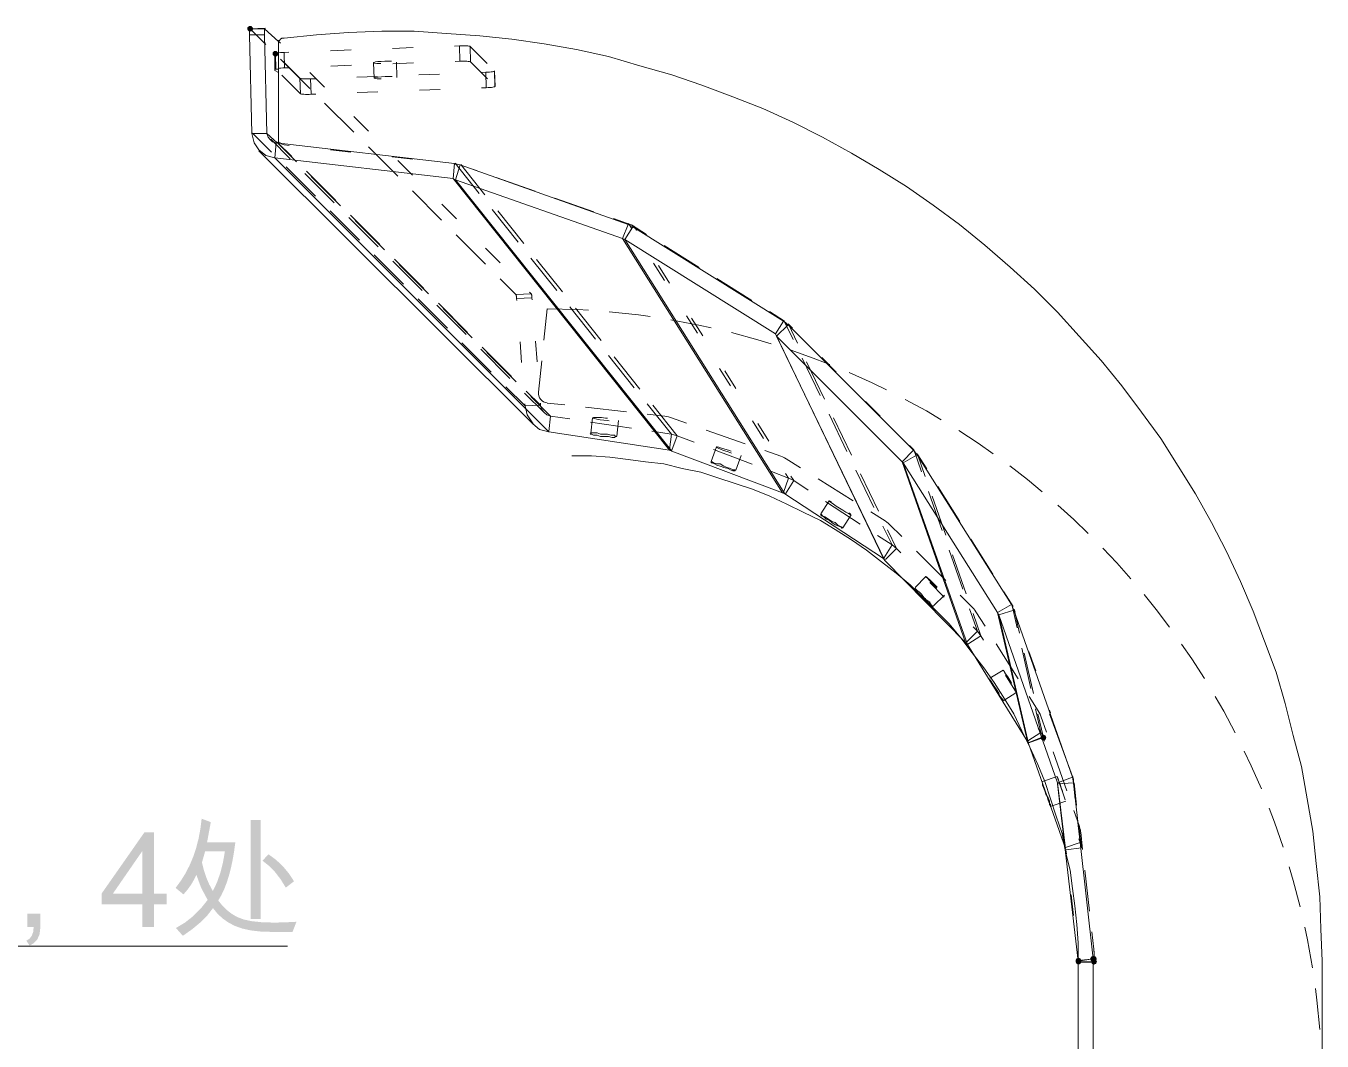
# Model space of a CAD drawing. Header units: millimetres. Extents: x 3 to 591, y 5 to 206.
# Drawn here: x 199.8 to 239.54, y 148.65 to 179.76 of the extents above; entities that cross this region are included whole.
import ezdxf

# ---------------------------------------------------------------- set-up
doc = ezdxf.new("R2010")
doc.units = ezdxf.units.MM

msp = doc.modelspace()

# ---------------------------------------------------------------- hatches: boundary and pattern name
h = msp.add_hatch(color=7)
h.dxf.hatch_style = 2
h.paths.add_polyline_path([(206.633043, 179.595929), (206.588035, 179.647977), (206.592812, 179.71662), (206.644861, 179.761628), (206.713504, 179.756851), (206.760629, 179.703744), (206.755851, 179.635101), (206.703803, 179.590093)])
h = msp.add_hatch(color=7)
h.dxf.hatch_style = 2
h.paths.add_polyline_path([(207.532542, 178.943623), (207.534198, 178.874833), (207.486873, 178.824882), (207.418083, 178.823227), (207.368132, 178.870552), (207.365066, 178.942516), (207.412391, 178.992467), (207.48118, 178.994123)])
h = msp.add_hatch(color=7)
h.dxf.hatch_style = 2
h.paths.add_polyline_path([(230.993668, 157.855849), (230.930135, 157.882275), (230.903709, 157.945808), (230.930135, 158.009341), (230.993668, 158.035766), (231.057201, 158.009341), (231.083626, 157.945808), (231.057201, 157.882275)])
at = {"true_color": 0x0000ff}
h = msp.add_hatch(color=5, dxfattribs=at)
h.paths.add_polyline_path([(208.095679, 152.301967), (207.972758, 151.992735), (207.301929, 151.992735), (206.978021, 152.004104), (206.6876, 152.038211), (206.430665, 152.095055), (206.207216, 152.174636), (206.010131, 152.276947), (205.832321, 152.401944), (205.673838, 152.549575), (205.534733, 152.719788), (205.364416, 152.500973), (205.153637, 152.286809), (204.902446, 152.077192), (204.610896, 151.872019), (204.399781, 152.111247), (204.670677, 152.272891), (204.922815, 152.470088), (205.156246, 152.702838), (205.371022, 152.971143), (205.171, 153.345693), (205.025961, 153.741741), (204.954131, 153.593533), (204.868452, 153.444085), (204.760655, 153.293397), (204.63074, 153.141468), (204.388205, 153.339906), (204.54954, 153.557903), (204.693312, 153.789387), (204.819526, 154.034359), (204.92819, 154.292819), (205.019309, 154.564766), (205.092891, 154.850201), (205.148942, 155.149123), (205.187468, 155.461533), (205.468036, 155.356251), (205.353383, 154.736134), (206.219894, 154.736134), (206.180596, 154.446953), (206.133818, 154.176788), (206.079573, 153.925641), (206.017873, 153.69351), (205.948732, 153.480397), (205.872163, 153.2863), (205.788178, 153.11122), (205.69679, 152.955157), (205.824431, 152.79558), (205.964268, 152.657501), (206.1163, 152.540919), (206.280527, 152.445834), (206.476907, 152.372127), (206.725427, 152.319606), (207.026141, 152.28817), (207.3791, 152.277714), (207.520676, 152.279178), (207.687367, 152.283639), (207.879069, 152.291201)])
h.paths.add_polyline_path([(205.900189, 154.458873), (205.294403, 154.458873), (205.254104, 154.317494), (205.224192, 154.214202), (205.204719, 154.149047), (205.195736, 154.12208), (205.255164, 153.882), (205.330921, 153.655407), (205.423009, 153.442354), (205.531426, 153.242892), (205.655553, 153.504357), (205.758389, 153.794245), (205.839934, 154.112451)])
h.paths.add_polyline_path([(206.995454, 152.386854), (206.687876, 152.386854), (206.687876, 155.425704), (206.995454, 155.425704)])
h.paths.add_polyline_path([(208.018509, 153.543855), (207.767706, 153.347623), (207.609774, 153.603412), (207.437735, 153.826698), (207.251536, 154.017427), (207.051126, 154.175548), (207.23854, 154.369576), (207.46645, 154.202652), (207.672346, 154.009425), (207.856331, 153.789844)])
h = msp.add_hatch(color=5, dxfattribs=at)
h.paths.add_polyline_path([(204.11912, 152.836646), (203.728308, 152.836646), (203.728308, 152.143217), (203.372774, 152.143217), (203.372774, 152.836646), (202.11931, 152.836646), (202.11931, 153.16517), (203.436164, 155.047019), (203.728308, 155.047019), (203.728308, 153.16517), (204.11912, 153.16517)])
h.paths.add_polyline_path([(203.372774, 153.16517), (203.372774, 154.476511), (202.466576, 153.16517)])
h = msp.add_hatch(color=5, dxfattribs=at)
h.dxf.hatch_style = 2
h.paths.add_polyline_path([(200.243739, 152.143217), (200.219761, 151.92156), (200.147827, 151.75902), (200.040822, 151.645745), (199.911907, 151.570505), (199.815444, 151.721537), (199.912174, 151.783549), (199.981567, 151.8745), (200.023571, 151.994389), (200.038135, 152.143217), (199.839147, 152.143217), (199.839147, 152.549463), (200.243739, 152.549463)])
h = msp.add_hatch(color=7)
h.dxf.hatch_style = 2
h.paths.add_polyline_path([(232.067241, 151.022473), (232.003708, 151.048899), (231.977283, 151.112432), (232.003708, 151.175965), (232.067241, 151.20239), (232.130774, 151.175965), (232.157199, 151.112432), (232.130774, 151.048899)])
h = msp.add_hatch(color=7)
h.dxf.hatch_style = 2
h.paths.add_polyline_path([(232.069111, 150.988889), (232.005578, 151.015314), (231.979153, 151.078847), (232.005578, 151.14238), (232.069111, 151.168806), (232.132644, 151.14238), (232.159069, 151.078847), (232.132644, 151.015314)])
h = msp.add_hatch(color=7)
h.dxf.hatch_style = 2
h.paths.add_polyline_path([(232.515833, 151.075319), (232.4523, 151.101745), (232.425875, 151.165278), (232.4523, 151.228811), (232.515833, 151.255236), (232.579366, 151.228811), (232.605792, 151.165278), (232.579366, 151.101745)])
h = msp.add_hatch(color=7)
h.dxf.hatch_style = 2
h.paths.add_polyline_path([(232.539258, 151.075637), (232.475725, 151.102062), (232.449299, 151.165595), (232.475725, 151.229128), (232.539258, 151.255554), (232.602791, 151.229128), (232.629216, 151.165595), (232.602791, 151.102062)])
h = msp.add_hatch(color=7)
h.dxf.hatch_style = 2
h.paths.add_polyline_path([(232.544126, 150.988889), (232.480593, 151.015314), (232.454168, 151.078847), (232.480593, 151.14238), (232.544126, 151.168806), (232.607659, 151.14238), (232.634084, 151.078847), (232.607659, 151.015314)])

# ---------------------------------------------------------------- linework, layer by layer
at = {"color": 7, "lineweight": 0}
for points in [[(207.115833, 179.669722), (206.657222, 179.669722)], [(206.657222, 179.493333), (206.657222, 179.528611), (206.657222, 179.563889), (206.657222, 179.599167), (206.657222, 179.634444), (206.657222, 179.669722)], [(206.675355, 179.675367), (207.147724, 179.693006)], [(206.675355, 179.675367), (207.156298, 179.194424)], [(207.115833, 179.669722), (207.115833, 179.634444), (207.115833, 179.599167), (207.115833, 179.563889), (207.115833, 179.528611), (207.115833, 179.493333)], [(207.115833, 179.669722), (207.539167, 179.281667)], [(206.727778, 176.459444), (206.657222, 179.493333)], [(207.115833, 179.493333), (206.657222, 179.493333)], [(207.186389, 176.459444), (207.115833, 179.493333)], [(207.715556, 179.3875), (207.680278, 179.3875), (207.645, 179.3875), (207.609722, 179.352222), (207.574444, 179.316944), (207.539167, 179.316944), (207.539167, 179.281667), (207.539167, 179.246389), (207.539167, 179.211111)], [(207.539167, 179.211111), (207.539167, 176.283056)], [(207.555677, 179.28523), (207.608311, 179.232595)], [(239.536111, 151.094722), (239.500833, 152.0825), (239.465556, 153.070278), (239.359722, 154.093333), (239.253889, 155.081111), (239.0775, 156.068889), (238.901111, 157.056667), (238.654167, 158.009167), (238.407222, 158.996944), (238.125, 159.949444), (237.772222, 160.901944), (237.419444, 161.819167), (237.031389, 162.736389), (236.608056, 163.653611), (236.149444, 164.535556), (235.655556, 165.4175), (235.126389, 166.264167), (234.597222, 167.110833), (233.9975, 167.922222), (233.397778, 168.733611), (232.762778, 169.509722), (232.0925, 170.250556), (231.422222, 170.991389), (230.716667, 171.696944), (229.975833, 172.367222), (229.199722, 173.0375), (228.423611, 173.6725), (227.612222, 174.272222), (226.800833, 174.836667), (225.954167, 175.365833), (225.1075, 175.859722), (224.225556, 176.353611), (223.308333, 176.812222), (222.391111, 177.235556), (221.473889, 177.588333), (220.521389, 177.941111), (219.604167, 178.258611), (218.616389, 178.540833), (217.663889, 178.823056), (216.676111, 179.034722), (215.688333, 179.211111), (214.700556, 179.352222), (213.712778, 179.458056), (212.689722, 179.528611), (211.701944, 179.599167), (210.714167, 179.599167), (209.691111, 179.563889), (208.703333, 179.493333), (207.715556, 179.3875)], [(207.433333, 178.893611), (207.468611, 178.893611), (207.503889, 178.928889), (207.539167, 178.928889)], [(207.433333, 178.893611), (207.433333, 178.435)], [(207.463249, 178.434859), (207.450196, 178.907228)], [(207.544141, 178.935768), (207.557546, 178.937532), (207.606583, 178.942118), (207.660558, 178.945999), (207.718413, 178.948821)], [(207.718237, 178.94875), (207.865241, 178.954293)], [(207.718237, 178.94875), (207.731289, 178.476381)], [(209.134339, 179.002146), (209.768888, 179.026072)], [(211.037986, 179.073925), (211.672535, 179.097851)], [(212.941633, 179.145704), (213.088573, 179.151245)], [(213.101343, 178.678946), (213.088291, 179.151315)], [(213.088432, 179.151174), (213.147346, 179.152938), (213.204848, 179.153291), (213.259176, 179.152233), (213.308212, 179.150116), (213.350193, 179.146941), (213.383001, 179.142708), (213.405579, 179.137769), (213.417221, 179.132124)], [(213.417185, 179.132018), (213.430238, 178.659649)], [(213.417185, 179.132018), (213.940036, 178.609168)], [(207.539167, 178.435), (207.503889, 178.435), (207.468611, 178.435), (207.433333, 178.435), (207.433333, 178.399722)], [(207.731148, 178.476522), (207.673646, 178.4737), (207.619318, 178.469819), (207.570634, 178.465233), (207.544176, 178.461705)], [(207.60531, 178.745411), (208.503336, 177.847386)], [(208.200696, 178.156729), (207.677845, 178.679579)], [(207.731148, 178.476522), (207.878152, 178.482065)], [(209.14725, 178.529918), (209.781799, 178.553844)], [(210.459073, 178.634778), (210.472126, 178.162409)], [(210.460872, 178.63125), (210.468281, 178.643598), (210.512378, 178.655945), (210.588931, 178.666881), (210.689119, 178.6757), (210.802361, 178.680639), (210.916308, 178.68205), (211.012137, 178.679407)], [(210.679626, 178.607412), (210.648197, 178.607614), (210.556122, 178.6122), (210.491211, 178.620314), (210.460872, 178.63125)], [(211.050898, 178.601697), (211.685447, 178.625623)], [(211.171684, 178.181706), (211.158984, 178.654075)], [(212.954545, 178.673476), (213.101484, 178.679016)], [(213.430097, 178.65979), (213.418455, 178.665434), (213.395877, 178.670726), (213.363069, 178.674959), (213.321089, 178.678134), (213.272053, 178.680251), (213.217725, 178.680957), (213.160222, 178.680604), (213.101308, 178.67884)], [(213.430097, 178.65979), (213.952947, 178.13694)], [(207.539167, 178.329167), (207.433333, 178.399722)], [(208.213607, 177.684501), (207.650346, 178.247762)], [(208.529449, 178.137538), (208.470535, 178.135774), (208.413032, 178.135421), (208.358705, 178.136479), (208.309669, 178.138596), (208.267688, 178.141771), (208.23488, 178.146004), (208.212302, 178.150943), (208.20066, 178.156588)], [(208.200696, 178.156729), (208.213748, 177.684359)], [(208.506337, 178.33457), (208.955349, 177.885557)], [(208.676248, 178.143008), (208.529308, 178.137467)], [(208.542361, 177.665309), (208.529308, 178.137679)], [(210.579895, 178.214787), (209.945346, 178.19086)], [(210.473784, 178.159022), (210.481192, 178.171369), (210.525289, 178.183716), (210.601842, 178.194652), (210.702031, 178.203472), (210.815273, 178.208411), (210.92922, 178.209822), (211.025049, 178.207178)], [(210.692532, 178.135184), (210.661109, 178.135386), (210.569034, 178.139972), (210.504123, 178.148086), (210.473784, 178.159022)], [(212.483542, 178.286566), (211.848993, 178.26264)], [(213.899644, 178.339962), (213.75264, 178.334419)], [(213.899644, 178.339962), (213.912697, 177.867592)], [(214.167544, 178.38166), (214.156608, 178.369313), (214.13403, 178.362963), (214.101574, 178.356966), (214.060299, 178.351321), (214.011616, 178.346735), (213.957288, 178.342854), (213.899785, 178.340032)], [(214.180455, 177.909432), (214.167403, 178.381801)], [(214.182007, 177.906362), (214.168955, 178.378732)], [(208.213607, 177.684501), (208.225249, 177.678856), (208.247827, 177.673564), (208.280635, 177.669331), (208.322616, 177.666156), (208.371652, 177.664039), (208.425979, 177.663334), (208.483482, 177.663687), (208.542396, 177.665451)], [(208.689124, 177.670779), (208.542184, 177.665239)], [(210.592771, 177.742559), (209.958222, 177.718632)], [(212.496419, 177.814338), (211.861869, 177.790411)], [(213.912521, 177.867733), (213.765517, 177.86219)], [(213.912521, 177.867733), (213.970023, 177.870556), (214.024351, 177.874436), (214.073034, 177.879022), (214.114662, 177.884667), (214.147118, 177.890664), (214.169343, 177.897014), (214.180632, 177.903364)], [(208.952349, 177.398373), (209.850374, 176.500347)], [(209.853375, 176.987531), (210.302388, 176.538519)], [(207.433333, 175.718611), (207.151111, 175.789167), (206.939444, 175.965556), (206.798333, 176.177222), (206.727778, 176.459444)], [(207.186389, 176.459444), (206.727778, 176.459444)], [(206.743053, 176.475425), (207.33126, 175.887219)], [(207.468611, 176.177222), (207.362778, 176.2125), (207.292222, 176.283056), (207.221667, 176.353611), (207.186389, 176.459444)], [(207.503889, 176.177222), (207.186389, 176.459444)], [(207.308238, 176.285737), (207.904428, 175.689547)], [(207.433333, 175.718611), (207.468611, 176.177222)], [(212.936667, 175.542222), (207.468611, 176.177222)], [(208.096388, 175.591496), (207.492741, 176.195143)], [(207.954087, 175.754541), (207.516518, 176.192109)], [(207.539167, 176.283056), (207.539167, 176.247778), (207.539167, 176.2125), (207.574444, 176.177222)], [(207.595858, 176.182972), (207.621611, 176.158984), (207.652302, 176.139581), (207.686169, 176.125822), (207.7218, 176.118414)], [(207.721729, 176.118449), (207.872469, 176.101461)], [(210.299387, 176.051334), (211.197413, 175.153309)], [(206.939444, 175.930278), (215.335556, 167.569444)], [(215.829444, 167.3225), (207.433333, 175.718611)], [(212.901389, 175.083611), (207.433333, 175.718611)], [(209.13448, 175.959231), (209.765485, 175.888116)], [(211.027496, 175.745886), (211.658501, 175.674771)], [(211.200413, 175.640493), (211.649426, 175.19148)], [(207.780273, 175.438206), (208.678298, 174.54018)], [(208.35344, 175.240535), (209.251466, 174.342509)], [(209.301125, 174.407502), (208.4031, 175.305528)], [(212.936667, 175.542222), (212.901389, 175.083611)], [(212.920512, 175.532541), (213.071251, 175.515552)], [(213.113056, 175.506944), (212.936667, 175.542222)], [(212.960232, 175.555451), (213.700148, 174.627612)], [(212.971944, 175.048333), (213.113056, 175.506944)], [(213.071392, 175.515693), (213.614154, 175.325781)], [(218.263611, 173.6725), (213.113056, 175.506944)], [(213.872275, 174.586308), (213.130342, 175.516646)], [(209.443427, 174.244458), (208.545401, 175.142483)], [(212.901389, 175.083611), (219.533611, 166.758056)], [(212.971944, 175.048333), (212.901389, 175.083611)], [(219.604167, 166.722778), (212.971944, 175.048333)], [(218.087222, 173.249167), (212.971944, 175.048333)], [(214.213523, 175.116062), (215.412261, 174.696624)], [(211.646426, 174.704296), (212.544451, 173.80627)], [(216.011629, 174.486905), (217.210367, 174.067467)], [(209.127311, 174.091167), (210.025337, 173.193142)], [(212.547452, 174.293455), (212.996465, 173.844442)], [(214.096061, 174.131146), (214.887886, 173.138214)], [(215.060036, 173.09693), (214.268195, 174.089849)], [(209.700479, 173.893496), (210.598504, 172.995471)], [(210.648164, 173.060464), (209.750138, 173.958489)], [(210.790465, 172.897419), (209.89244, 173.795445)], [(217.809736, 173.857748), (218.352476, 173.667843)], [(218.263611, 173.6725), (218.087222, 173.249167)], [(218.404722, 173.601944), (218.263611, 173.6725)], [(218.275429, 173.704779), (218.361764, 173.567374)], [(218.366481, 173.662834), (218.830073, 173.371542)], [(212.993464, 173.357258), (213.89149, 172.459232)], [(218.087222, 173.249167), (222.990833, 165.452778)], [(218.157778, 173.213889), (218.087222, 173.249167)], [(218.157778, 173.213889), (218.404722, 173.601944)], [(223.026111, 170.709167), (218.404722, 173.601944)], [(218.52029, 173.489812), (218.432698, 173.629214)], [(213.89449, 172.946416), (214.343503, 172.497403)], [(223.061389, 165.4175), (218.157778, 173.213889)], [(222.779167, 170.321111), (218.157778, 173.213889)], [(219.367744, 173.033703), (220.443086, 172.358026)], [(210.474349, 172.744129), (211.372375, 171.846103)], [(211.047517, 172.546458), (211.945543, 171.648432)], [(211.995202, 171.713425), (211.097177, 172.611451)], [(215.283798, 172.641748), (216.075623, 171.648816)], [(216.247798, 171.607552), (215.455957, 172.600471)], [(219.037431, 172.492025), (219.375264, 171.954351)], [(212.137504, 171.550381), (211.239478, 172.448406)], [(219.533814, 171.876805), (219.195973, 172.414474)], [(214.340503, 172.010219), (214.821699, 171.529022)], [(220.980757, 172.020187), (222.056099, 171.34451)], [(211.821388, 171.39709), (212.719414, 170.499065)], [(213.342241, 170.366387), (212.444215, 171.264413)], [(215.293998, 171.546908), (214.821629, 171.529269)], [(214.821629, 171.529093), (214.827273, 171.516746), (214.830096, 171.505457), (214.832565, 171.491346), (214.835387, 171.474059), (214.837857, 171.454657), (214.839973, 171.432784), (214.84209, 171.409148)], [(214.842161, 171.408972), (215.31453, 171.426611)], [(214.847418, 171.344491), (214.842302, 171.408972)], [(215.241529, 171.599378), (215.293857, 171.547049)], [(215.31453, 171.426787), (215.312413, 171.450423), (215.310297, 171.472296), (215.307827, 171.492051), (215.305005, 171.508984), (215.302183, 171.523448), (215.299361, 171.534737), (215.294069, 171.546732)], [(215.31453, 171.426787), (215.319665, 171.36208)], [(212.394556, 171.199419), (213.292581, 170.301394)], [(213.484542, 170.203342), (212.586517, 171.101368)], [(215.775787, 171.094576), (215.677479, 170.131559)], [(217.044695, 171.044541), (216.712024, 171.067271), (215.775865, 171.094432)], [(216.471535, 171.15235), (217.26336, 170.159419)], [(217.43556, 170.118174), (216.643719, 171.111093)], [(218.939017, 170.850006), (218.577866, 170.90323), (217.67811, 171.000022)], [(220.050931, 170.879002), (220.388764, 170.341328)], [(222.59377, 171.006671), (223.057367, 170.715376)], [(220.811931, 170.505839), (220.42501, 170.594196), (219.566824, 170.754983)], [(220.547338, 170.263797), (220.209497, 170.801466)], [(223.026111, 170.709167), (222.779167, 170.321111)], [(222.814444, 170.250556), (223.167222, 170.603333)], [(223.026111, 170.709167), (223.096667, 170.673889)], [(223.167222, 170.603333), (223.026111, 170.709167)], [(223.03994, 170.72924), (223.318062, 170.151723)], [(223.096667, 170.673889), (223.131944, 170.603333)], [(223.165035, 170.629615), (223.297743, 170.496907)], [(227.0125, 166.758056), (223.167222, 170.603333)], [(223.455222, 170.041248), (223.176218, 170.620584)], [(214.998113, 169.445461), (214.947881, 170.078471)], [(215.420127, 170.096059), (215.470359, 169.463049)], [(222.651692, 170.014372), (222.242521, 170.141935), (221.430102, 170.360883)], [(222.779167, 170.321111), (226.095278, 163.441944)], [(222.814444, 170.250556), (222.779167, 170.321111)], [(226.130556, 163.371389), (222.814444, 170.250556)], [(226.659722, 166.405278), (222.814444, 170.250556)], [(213.168426, 170.050052), (214.066452, 169.152026)], [(213.741594, 169.852381), (214.63962, 168.954355)], [(214.689279, 169.019349), (213.791254, 169.917374)], [(214.831581, 168.856304), (213.933555, 169.75433)], [(224.446682, 169.378593), (224.01911, 169.549621), (223.256338, 169.820646)], [(215.612992, 169.499842), (215.514731, 168.53729)], [(217.659272, 169.662953), (218.451097, 168.670021)], [(218.623321, 168.628796), (217.83148, 169.621714)], [(223.593582, 169.579609), (224.144621, 168.435382)], [(224.281794, 168.324914), (223.730746, 169.469137)], [(224.195769, 169.598881), (224.644782, 169.149869)], [(221.064431, 169.265979), (221.402264, 168.728305)], [(221.560862, 168.650789), (221.223021, 169.188458)], [(226.185579, 168.602425), (225.744193, 168.82043), (225.033862, 169.137076)], [(214.515465, 168.703014), (215.103886, 168.114592)], [(215.088632, 168.505343), (215.684947, 167.909028)], [(215.576079, 168.132548), (215.138292, 168.570336)], [(215.514767, 168.537114), (215.514414, 168.477847), (215.526056, 168.419992), (215.548281, 168.364958), (215.581089, 168.315217), (215.622717, 168.272883), (215.671753, 168.239369), (215.726433, 168.216086), (215.784289, 168.203739)], [(215.10371, 168.114733), (215.098575, 168.179441)], [(215.10371, 168.114733), (215.576079, 168.132372)], [(215.10371, 168.114733), (215.170738, 167.836039), (215.328077, 167.594739), (215.352066, 167.576747)], [(215.884266, 167.803618), (215.280593, 168.407291)], [(215.570822, 168.197029), (215.575938, 168.132548)], [(215.576079, 168.132548), (215.608535, 168.017896), (215.676268, 167.918059), (215.771518, 167.843976), (215.884407, 167.803759)], [(215.784254, 168.203562), (216.323066, 168.142874)], [(218.847009, 168.173555), (219.587163, 167.245418)], [(219.761153, 167.202026), (219.019242, 168.132336)], [(225.542807, 168.251843), (225.99182, 167.80283)], [(227.857476, 167.690828), (227.407188, 167.958594), (226.751525, 168.314669)], [(215.884266, 167.803618), (215.831349, 167.333366)], [(215.884266, 167.803618), (216.479732, 167.713867)], [(216.954076, 168.0718), (218.216096, 167.929653)], [(217.174304, 167.751619), (217.121387, 167.281366)], [(217.174939, 167.753277), (217.199281, 167.761038), (217.256783, 167.764213), (217.342156, 167.762096), (217.447989, 167.755041), (217.564758, 167.743752), (217.634451, 167.735171)], [(217.680255, 167.66021), (217.637783, 167.663671), (217.519603, 167.676724), (217.405656, 167.692599), (217.306525, 167.709532), (217.231031, 167.726113), (217.185875, 167.741282), (217.174939, 167.753277)], [(218.847106, 167.858579), (219.386115, 167.797868)], [(219.385938, 167.797762), (219.443794, 167.788943), (219.500591, 167.776243), (219.55633, 167.758957)], [(219.55633, 167.758851), (220.05181, 167.585489)], [(224.420141, 167.863269), (224.97118, 166.719042)], [(225.108366, 166.608579), (224.557318, 167.752802)], [(215.335556, 167.569444), (215.547222, 167.393056), (215.829444, 167.3225)], [(219.533611, 166.758056), (215.829444, 167.3225)], [(217.10764, 167.619226), (218.363455, 167.429945)], [(217.916301, 167.191937), (217.969218, 167.66219)], [(218.991363, 167.335304), (219.587022, 167.245524)], [(220.651182, 167.375778), (221.849925, 166.956355)], [(222.077931, 167.652956), (222.415764, 167.115282)], [(222.574386, 167.037781), (222.236545, 167.575451)], [(229.451889, 166.649633), (228.997863, 166.97011), (228.398682, 167.358892)], [(219.534211, 166.775412), (219.587128, 167.245665)], [(219.587163, 167.245524), (219.761082, 167.202132)], [(219.761153, 167.202026), (219.604519, 166.754704)], [(219.761153, 167.202026), (220.282472, 167.00378)], [(226.889846, 166.904805), (227.022307, 166.772343)], [(219.533611, 166.758056), (219.604167, 166.722778)], [(222.990833, 165.452778), (219.604167, 166.722778)], [(220.96917, 166.855987), (220.812536, 166.408664)], [(220.876005, 166.778072), (222.06307, 166.326656)], [(220.969593, 166.856692), (220.992171, 166.857045), (221.046499, 166.845756), (221.127285, 166.823531), (221.227474, 166.792487), (221.338599, 166.755445), (221.416273, 166.727669)], [(221.435446, 166.665315), (221.410918, 166.673248), (221.298382, 166.712053), (221.190079, 166.75227), (221.095888, 166.789664), (221.023921, 166.821414), (220.980529, 166.844345), (220.969593, 166.856692)], [(221.567798, 166.144434), (221.724432, 166.591756)], [(222.449296, 166.746644), (222.945113, 166.573165)], [(222.945043, 166.573094), (222.999371, 166.551927), (223.051934, 166.526527), (223.102382, 166.497247)], [(223.102488, 166.497247), (223.546971, 166.217981)], [(227.0125, 166.758056), (226.659722, 166.405278)], [(226.695, 166.37), (227.118333, 166.616944)], [(227.0125, 166.758056), (227.047778, 166.6875)], [(227.118333, 166.616944), (227.0125, 166.758056)], [(227.020402, 166.774742), (227.260448, 166.08881)], [(227.047778, 166.6875), (227.118333, 166.616944)], [(230.011111, 162.030833), (227.118333, 166.616944)], [(227.127682, 166.640334), (227.414842, 166.183311)], [(227.369637, 165.95139), (227.129093, 166.638887)], [(222.656603, 166.100948), (223.177806, 165.902746)], [(225.2467, 166.146928), (225.797739, 165.002701)], [(226.659722, 166.405278), (228.6, 160.866667)], [(226.695, 166.37), (226.659722, 166.405278)], [(228.670556, 160.796111), (226.695, 166.37)], [(229.587778, 161.783889), (226.695, 166.37)], [(230.958766, 165.485335), (230.506693, 165.860624), (229.964829, 166.275505)], [(223.021243, 165.455494), (223.177876, 165.902816)], [(223.33772, 165.822948), (223.085131, 165.421134)], [(223.091431, 166.039933), (223.177629, 165.902746)], [(223.177735, 165.902781), (223.337543, 165.823053)], [(223.33772, 165.822948), (223.250069, 165.962443)], [(223.33772, 165.822948), (223.781545, 165.532848)], [(224.084653, 165.88016), (225.160016, 165.204516)], [(225.934938, 164.892245), (225.38389, 166.036468)], [(222.990833, 165.452778), (223.061389, 165.4175)], [(226.095278, 163.441944), (223.061389, 165.4175)], [(227.470197, 165.489451), (227.889695, 164.290735)], [(227.998767, 164.153274), (227.579347, 165.352018)], [(227.752677, 165.645638), (228.428347, 164.570292)], [(224.420571, 165.203082), (224.167982, 164.801268)], [(224.313072, 165.185423), (225.376127, 164.490574)], [(224.74361, 164.977798), (224.644479, 165.041298), (224.555579, 165.099859), (224.485024, 165.149248), (224.438457, 165.184173), (224.420465, 165.201812), (224.432812, 165.200753), (224.474087, 165.180998), (224.489256, 165.172607)], [(225.02717, 164.835675), (225.060051, 164.811992), (225.09286, 164.785534), (225.068518, 164.787298), (225.01419, 164.815873), (224.936932, 164.85997), (224.844151, 164.915709), (224.74361, 164.977798)], [(232.368715, 164.205336), (231.924507, 164.636485), (231.440116, 165.071358)], [(224.845527, 164.375712), (225.098116, 164.777526)], [(225.697698, 164.866695), (226.142374, 164.587308)], [(226.142197, 164.587273), (226.190528, 164.554464), (226.236036, 164.518128), (226.278722, 164.478264)], [(225.907654, 164.14315), (226.3515, 163.853036)], [(226.073259, 164.430588), (226.351465, 163.852895)], [(226.489507, 163.740712), (226.210462, 164.320134)], [(226.278687, 164.478406), (226.649871, 164.107222)], [(226.098982, 163.451187), (226.351571, 163.853001)], [(226.489507, 163.740712), (226.153663, 163.404867)], [(226.351394, 163.852931), (226.489331, 163.740747)], [(226.489507, 163.740712), (226.618786, 163.608581)], [(228.766182, 164.032619), (229.441852, 162.957272)], [(233.672547, 162.817391), (233.242485, 163.305807), (232.815484, 163.754264)], [(226.095278, 163.441944), (226.130556, 163.371389)], [(228.6, 160.866667), (226.130556, 163.371389)], [(227.098884, 163.658209), (227.996909, 162.760183)], [(228.099443, 163.691376), (228.518941, 162.49266)], [(228.627896, 162.355158), (228.208476, 163.553902)], [(227.3929, 162.882792), (227.057056, 162.546947)], [(227.392971, 162.882862), (227.408493, 162.871926), (227.448004, 162.837001), (227.507624, 162.781262), (227.58206, 162.708943), (227.664962, 162.627098), (227.734395, 162.557374)], [(227.730344, 162.529303), (227.644149, 162.615104), (227.562657, 162.697654), (227.491396, 162.771737), (227.43601, 162.830298), (227.402496, 162.868398), (227.392971, 162.882862)], [(227.506963, 162.700814), (227.951051, 162.24693)], [(227.622841, 161.981409), (227.958685, 162.317254)], [(228.445922, 162.31117), (228.817276, 161.939817)], [(229.779687, 162.419599), (230.066674, 161.962853)], [(234.86235, 161.330503), (234.452513, 161.876352), (234.081791, 162.332012)], [(228.72869, 161.893301), (228.968794, 161.207203)], [(228.817135, 161.939958), (228.856646, 161.897272), (228.892982, 161.851763), (228.92579, 161.803786)], [(229.07819, 161.068173), (228.837606, 161.755786)], [(228.925755, 161.80375), (229.205044, 161.359281)], [(230.011111, 162.030833), (229.587778, 161.783889)], [(229.587778, 161.783889), (230.505, 157.832778)], [(229.623056, 161.713333), (229.587778, 161.783889)], [(229.623056, 161.713333), (230.081667, 161.854444)], [(230.081667, 161.854444), (230.011111, 162.030833)], [(230.020213, 162.036831), (230.186384, 161.308721)], [(230.046389, 161.960278), (230.081667, 161.854444)], [(231.880833, 156.739167), (230.081667, 161.854444)], [(230.261872, 161.151364), (230.095496, 161.880127)], [(230.095601, 161.880338), (230.12718, 161.790101)], [(228.839227, 161.339162), (228.968476, 161.207062)], [(230.540278, 157.762222), (229.623056, 161.713333)], [(231.422222, 156.562778), (229.623056, 161.713333)], [(228.632879, 160.871323), (228.968723, 161.207168)], [(229.07819, 161.068173), (228.676024, 160.815584)], [(228.968617, 161.207097), (229.078331, 161.068103)], [(229.07819, 161.068173), (229.1608, 160.935096)], [(228.6, 160.866667), (228.670556, 160.796111)], [(230.505, 157.832778), (228.670556, 160.796111)], [(229.542894, 160.821617), (230.218593, 159.746289)], [(230.327673, 160.689639), (230.61025, 159.451475)], [(230.546671, 160.591383), (230.756417, 159.992023)], [(235.930646, 159.754022), (235.547535, 160.356938), (235.231531, 160.813993)], [(230.685874, 159.294149), (230.403206, 160.532293)], [(229.75697, 160.019048), (229.354803, 159.766459)], [(229.757005, 160.019048), (229.768294, 160.004584), (229.797222, 159.961545), (229.841672, 159.893106), (229.897411, 159.806322), (229.9595, 159.707897), (230.013668, 159.621349)], [(230.00983, 159.605748), (229.948211, 159.703311), (229.886828, 159.802089), (229.8325, 159.889931), (229.790872, 159.959075), (229.764766, 160.003173), (229.757005, 160.019048)], [(229.830605, 159.856086), (230.165507, 159.316582)], [(229.780465, 159.088949), (230.182632, 159.341538)], [(230.556443, 159.208625), (230.835694, 158.764217)], [(236.870458, 158.097709), (236.520849, 158.756738), (236.257383, 159.209663)], [(230.751539, 158.832393), (230.917679, 158.104417)], [(230.993668, 157.945949), (230.827208, 158.675078)], [(230.835659, 158.764146), (230.864586, 158.713699), (230.889986, 158.661488), (230.911153, 158.607513)], [(230.911118, 158.607478), (231.084495, 158.112003)], [(231.175278, 158.679444), (231.916111, 156.668611)], [(231.175909, 158.793304), (231.207557, 158.702869)], [(230.835313, 158.237572), (230.917926, 158.104487)], [(230.505, 157.832778), (230.540278, 157.762222)], [(230.515619, 157.851792), (230.917785, 158.104381)], [(230.540278, 157.762222), (230.540278, 157.7975)], [(230.540278, 157.7975), (230.540278, 157.762222)], [(231.669167, 154.551944), (230.540278, 157.762222)], [(230.984601, 157.970326), (230.541865, 157.798523)], [(230.993668, 157.945949), (230.545287, 157.788963)], [(230.545323, 157.788927), (230.993703, 157.945914)], [(230.917785, 158.104452), (230.993633, 157.946055)], [(230.993668, 157.945949), (230.984496, 157.970291)], [(230.984601, 157.970326), (230.993774, 157.945631)], [(231.031517, 157.837972), (230.993738, 157.945949)], [(231.294226, 157.512638), (231.713688, 156.313909)], [(237.676122, 156.37212), (237.366104, 157.08563), (237.152601, 157.528945)], [(231.416542, 156.754301), (230.968162, 156.597315)], [(231.416542, 156.754301), (231.422892, 156.73772), (231.440531, 156.689037), (231.467695, 156.612484), (231.502267, 156.515118), (231.54072, 156.405404), (231.574925, 156.307413)], [(231.573995, 156.297901), (231.53684, 156.404345), (231.498387, 156.514412), (231.464873, 156.611779), (231.438415, 156.688331), (231.421834, 156.737368), (231.416542, 156.754301)], [(231.880833, 156.739167), (231.422222, 156.562778)], [(231.422222, 156.562778), (231.669167, 154.551944)], [(231.422222, 156.5275), (231.422222, 156.562778)], [(231.422222, 156.5275), (231.916111, 156.562778)], [(231.660641, 156.039854), (231.450933, 156.639226)], [(231.916111, 156.562778), (231.880833, 156.739167)], [(231.890358, 156.751302), (231.968428, 156.057889)], [(231.916111, 156.668611), (231.916111, 156.562778)], [(231.916111, 156.5275), (231.916111, 156.562778)], [(232.515833, 151.165278), (231.916111, 156.562778)], [(231.669167, 154.481389), (231.422222, 156.5275)], [(232.057222, 151.094722), (231.422222, 156.5275)], [(232.008395, 155.876818), (231.931598, 156.558227)], [(231.232428, 155.8423), (231.680808, 155.999286)], [(238.342495, 154.588074), (238.078716, 155.353491), (237.911918, 155.782621)], [(231.923419, 155.714544), (232.096804, 155.219047)], [(232.039472, 155.426876), (232.117547, 154.733413)], [(232.156318, 154.564327), (232.079512, 155.245812)], [(232.096804, 155.219047), (232.113737, 155.163661), (232.12679, 155.107217), (232.135257, 155.049714)], [(232.135433, 155.049784), (232.195167, 154.51974)], [(231.669343, 154.576674), (232.117724, 154.73366)], [(232.117688, 154.733554), (232.080057, 154.841109)], [(232.117688, 154.733554), (232.156494, 154.564221)], [(231.697837, 154.389443), (231.684124, 154.511093)], [(231.684301, 154.511163), (232.156317, 154.564433)], [(232.26628, 153.888734), (232.408504, 152.626723)], [(238.865174, 152.756739), (238.654096, 153.571257), (238.530442, 153.981608)], [(231.911229, 152.496433), (231.840098, 153.127436)], [(232.479617, 151.995717), (232.539364, 151.465562)], [(239.241331, 150.889752), (239.088718, 151.749513), (239.004129, 152.137191)], [(232.539258, 151.465633), (232.540316, 151.454697), (232.541374, 151.444113), (232.54208, 151.433177), (232.542786, 151.422241), (232.543491, 151.411305), (232.543844, 151.400722), (232.544197, 151.389786), (232.544197, 151.378849)], [(232.067241, 151.112432), (232.053489, 151.234426)], [(232.515833, 151.165278), (232.057222, 151.094722)], [(232.057222, 151.059444), (232.057222, 151.094722)], [(232.057222, 151.059444), (232.515833, 151.059444)], [(232.057222, 103.363889), (232.057222, 151.059444)], [(232.067241, 151.112432), (232.539258, 151.165701)], [(232.067241, 151.112432), (232.069005, 151.078918)], [(232.069111, 151.078847), (232.54395, 151.078847)], [(232.515833, 151.059444), (232.515833, 151.165278)], [(232.515833, 151.165278), (232.515833, 151.059444)], [(232.515833, 103.363889), (232.515833, 151.059444)], [(232.539258, 151.165595), (232.544197, 151.122204)], [(232.544126, 151.378849), (232.544126, 151.12238)], [(232.544126, 151.12238), (232.544126, 151.078988)], [(239.536111, 113.065278), (239.536111, 151.094722)], [(239.468033, 148.99874), (239.37976, 149.899194), (239.330112, 150.261034)]]:
    msp.add_lwpolyline(points, dxfattribs=at)
for points in [[(217.522778, 167.251944), (217.416944, 167.251944), (217.311111, 167.287222), (217.205278, 167.287222), (217.134722, 167.287222), (217.099444, 167.251944), (217.134722, 167.251944), (217.205278, 167.216667), (217.311111, 167.216667), (217.416944, 167.181389), (217.522778, 167.181389), (217.663889, 167.181389), (217.769722, 167.146111), (217.840278, 167.146111), (217.875556, 167.181389), (217.910833, 167.181389), (217.875556, 167.181389), (217.840278, 167.216667), (217.734444, 167.216667), (217.628611, 167.251944)], [(221.191667, 166.264167), (221.085833, 166.334722), (220.98, 166.334722), (220.874167, 166.37), (220.838889, 166.405278), (220.803611, 166.405278), (220.803611, 166.37), (220.838889, 166.37), (220.909444, 166.334722), (220.98, 166.299444), (221.085833, 166.264167), (221.191667, 166.228889), (221.332778, 166.193611), (221.403333, 166.158333), (221.473889, 166.123056), (221.544444, 166.123056), (221.544444, 166.158333), (221.473889, 166.158333), (221.403333, 166.193611), (221.2975, 166.228889)], [(224.507778, 164.570833), (224.401944, 164.641389), (224.296111, 164.711944), (224.225556, 164.747222), (224.190278, 164.7825), (224.155, 164.7825), (224.190278, 164.747222), (224.260833, 164.711944), (224.331389, 164.641389), (224.437222, 164.606111), (224.507778, 164.535556), (224.613611, 164.465), (224.719444, 164.429722), (224.79, 164.394444), (224.825278, 164.359167), (224.825278, 164.394444), (224.754722, 164.429722), (224.684167, 164.465), (224.613611, 164.535556)], [(227.33, 162.2425), (227.259444, 162.348333), (227.188889, 162.418889), (227.118333, 162.454167), (227.047778, 162.524722), (227.083056, 162.489444), (227.118333, 162.418889), (227.188889, 162.348333), (227.259444, 162.277778), (227.365278, 162.207222), (227.435833, 162.101389), (227.506389, 162.066111), (227.576944, 161.995556), (227.612222, 161.960278), (227.576944, 161.995556), (227.541667, 162.030833), (227.506389, 162.101389), (227.400556, 162.171944)], [(229.5525, 159.420278), (229.481944, 159.526111), (229.446667, 159.596667), (229.376111, 159.667222), (229.340833, 159.737778), (229.376111, 159.7025), (229.411389, 159.631944), (229.446667, 159.561389), (229.517222, 159.455556), (229.587778, 159.349722), (229.623056, 159.243889), (229.693611, 159.173333), (229.728889, 159.102778), (229.764167, 159.0675), (229.764167, 159.102778), (229.728889, 159.138056), (229.658333, 159.208611), (229.623056, 159.314444)], [(231.069444, 156.21), (231.034167, 156.315833), (230.998889, 156.421667), (230.963611, 156.492222), (230.963611, 156.562778), (230.963611, 156.5275), (230.998889, 156.456944), (231.034167, 156.351111), (231.069444, 156.245278), (231.104722, 156.139444), (231.14, 156.033611), (231.175278, 155.927778), (231.210556, 155.8925), (231.210556, 155.821944), (231.210556, 155.857222), (231.175278, 155.8925), (231.175278, 155.998333), (231.14, 156.104167)]]:
    msp.add_lwpolyline(points, close=True, dxfattribs=at)
at = {"color": 8, "lineweight": 0, "true_color": 0x808080}
for points in [[(216.535, 166.581667), (217.134722, 166.581667), (217.699167, 166.546389), (218.263611, 166.475833), (218.792778, 166.405278), (219.357222, 166.334722), (219.921667, 166.193611), (220.486111, 166.087778), (221.015278, 165.911389), (221.544444, 165.735), (222.073611, 165.558611), (222.602778, 165.346944), (223.131944, 165.1), (223.625833, 164.853056), (224.155, 164.606111), (224.613611, 164.323889), (225.1075, 164.006389), (225.566111, 163.688889), (226.024722, 163.336111), (226.483333, 162.983333), (226.906667, 162.630556), (227.294722, 162.2425), (227.718056, 161.819167), (228.106111, 161.431111), (228.458889, 161.007778), (228.811667, 160.549167), (229.164444, 160.090556), (229.481944, 159.631944), (229.799444, 159.138056), (230.081667, 158.679444), (230.328611, 158.150278), (230.575556, 157.656389), (230.8225, 157.127222), (231.034167, 156.598056), (231.210556, 156.068889), (231.386944, 155.539722), (231.563333, 155.010556), (231.669167, 154.446111), (231.810278, 153.881667), (231.880833, 153.317222), (231.951389, 152.788056), (232.021944, 152.223611), (232.057222, 151.659167), (232.057222, 151.094722)], [(232.057222, 103.081667), (232.057222, 151.094722)]]:
    msp.add_lwpolyline(points, dxfattribs=at)
at = {"color": 5, "lineweight": 0, "true_color": 0x0000ff}
msp.add_lwpolyline([(207.821389, 151.553333), (144.709444, 151.553333)], dxfattribs=at)

doc.saveas('drawing.dxf')
